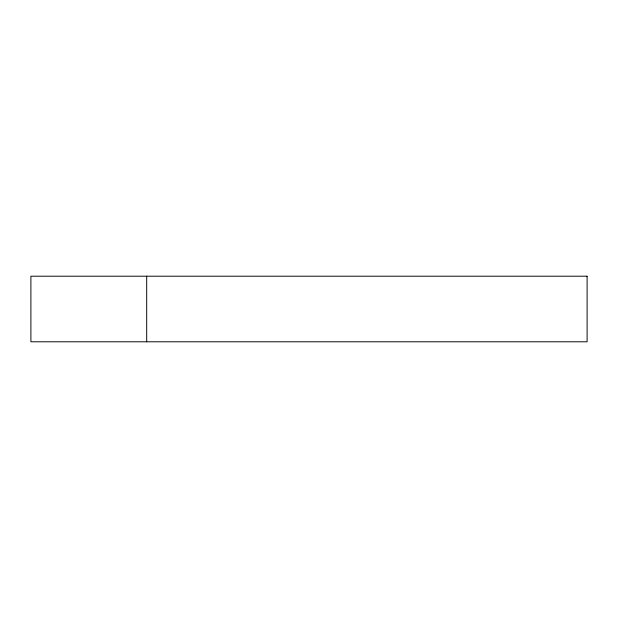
<?xml version="1.0" encoding="UTF-8"?>
<svg xmlns="http://www.w3.org/2000/svg" width="618" height="618" viewBox="0 0 618 618"><rect width="100%" height="100%" fill="white"/><g stroke="black" fill="none" stroke-linecap="round" stroke-linejoin="round"><path stroke-width="0.93" d="M146.69 276.207L146.69 341.793M587.1 276.207L30.9 276.207L30.9 341.793L587.1 341.793L587.1 276.207"/></g></svg>
